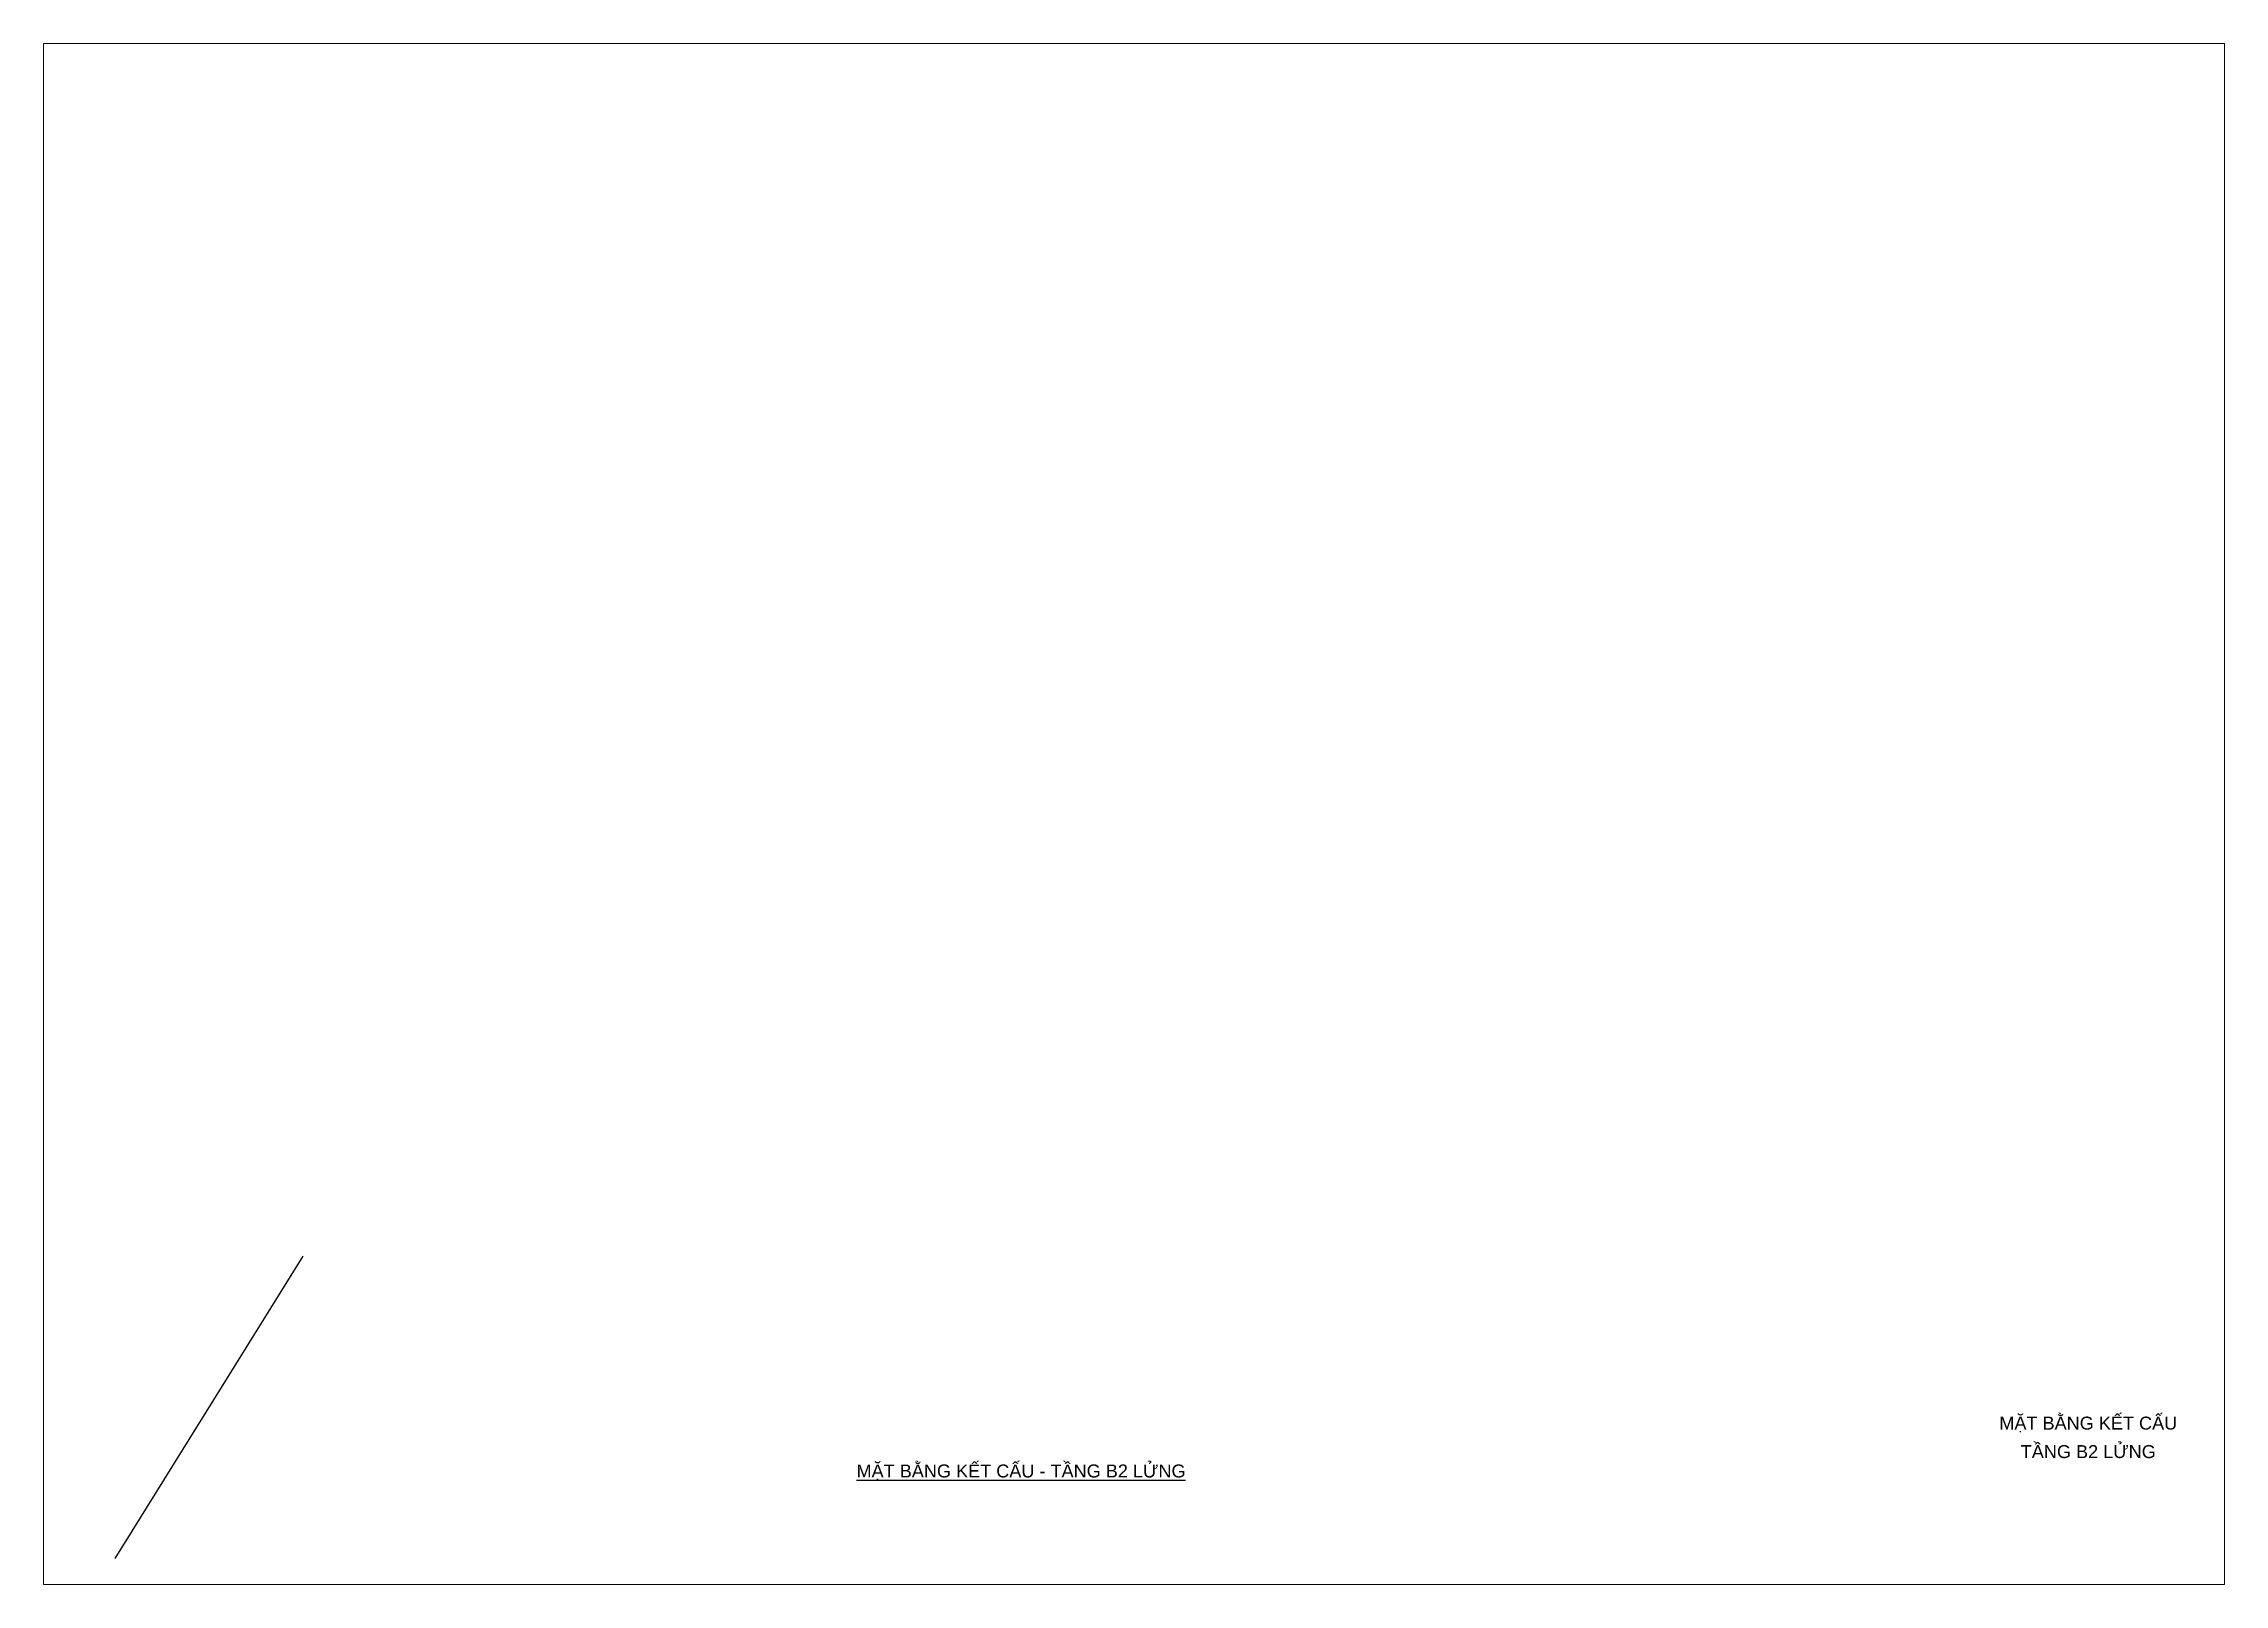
# Paper-space layout 'KC-MB-03' of a CAD drawing. Header units: millimetres. Extents: x 0 to 841, y 0 to 594.
# The model-space entities are those that its viewports show. They can reach past a viewport. Long polylines and large blocks are cut down to what shows.
import ezdxf
from ezdxf.enums import TextEntityAlignment as Align

# ---------------------------------------------------------------- set-up
doc = ezdxf.new("R2010")
doc.units = ezdxf.units.MM
doc.header["$LTSCALE"] = 100
doc.layers.add('ccu12-Text', color=31, linetype='Continuous')
doc.styles.add('Arial', font='arial.ttf', dxfattribs={"width": 0.7})

msp = doc.modelspace()

# ---------------------------------------------------------------- linework, layer by layer
at = {"layer": 'Defpoints', "color": 1, "ltscale": 0.5}
msp.add_line((188121.9, 25335.3), (173600, 2000), dxfattribs=at)

# ---------------------------------------------------------------- texts
at = {"layer": 'ccu12-Text', "color": 31, "style": 'Arial'}
for s, p in [('MẶT BẰNG KẾT CẤU', (325990, 12448.1)), ('TẦNG B2 LỬNG', (325990, 10248.1))]:
    msp.add_text(s, height=1000, dxfattribs=at).set_placement(p, align=Align.MIDDLE_CENTER)
msp.add_text('%%UMẶT BẰNG KẾT CẤU - TẦNG B2 LỬNG', height=1000, dxfattribs=at).set_placement((243577.9, 8253.3), align=Align.CENTER)

psp = doc.layouts.new('KC-MB-03')

# ---------------------------------------------------------------- viewports
at = {"layer": 'Defpoints', "ltscale": 0.5}
psp.add_viewport(center=(420.5, 297), size=(841, 594), view_center_point=(252300, 59470.71), view_height=118941.4286, dxfattribs=at)

doc.saveas('drawing.dxf')
